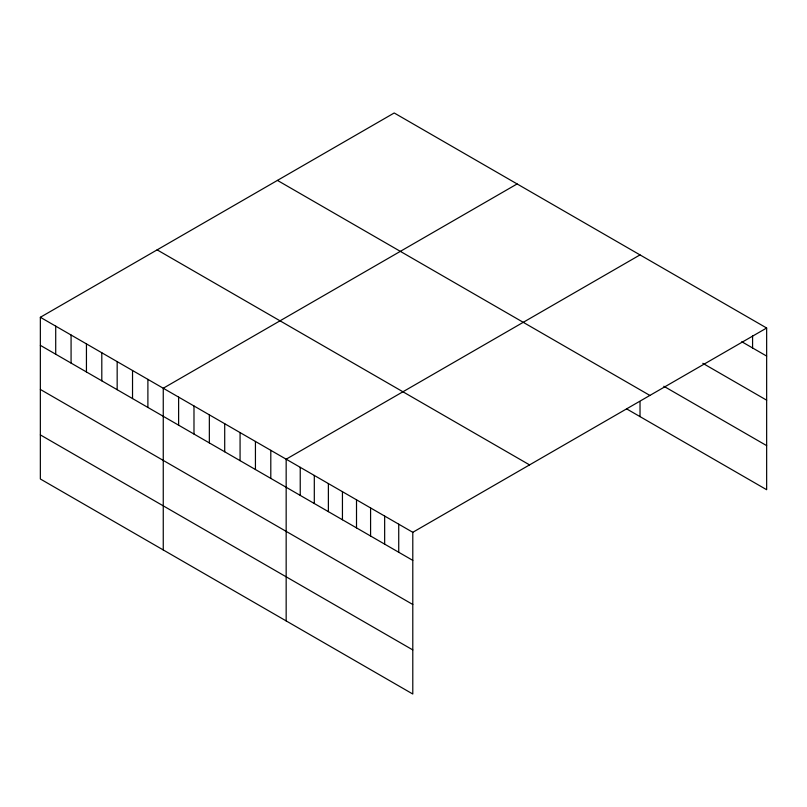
<?xml version="1.0" encoding="UTF-8"?>
<svg xmlns="http://www.w3.org/2000/svg" width="807" height="807" viewBox="0 0 807 807"><rect width="100%" height="100%" fill="white"/><g stroke="black" fill="none" stroke-linecap="round" stroke-linejoin="round"><path stroke-width="1.21" d="M40.35 317.282L412.791 532.307L412.791 694.02L40.35 478.985L40.35 317.282L394.209 112.98L766.65 328.015L766.65 489.718L626.706 408.927M517.116 183.946L163.256 388.238L163.256 549.95M640.022 254.901L286.162 459.193L286.162 620.906M412.791 532.307L766.65 328.015M741.754 341.714L766.65 356.079M702.796 363.311L766.65 400.181M663.828 386.26L766.65 445.625M277.437 180.405L649.877 395.43M157.123 249.857L529.563 464.893M40.35 345.346L412.791 560.381M40.35 389.448L412.791 604.483M40.35 434.892L412.791 649.917M752.578 335.752L752.578 347.958M640.022 401.906L640.022 416.614M398.729 524.187L398.729 552.26M384.657 516.066L384.657 544.13M370.584 507.936L370.584 536.009M356.512 499.815L356.512 527.889M342.44 491.695L342.44 519.758M328.378 483.564L328.378 511.638M314.306 475.444L314.306 503.518M300.234 467.324L300.234 495.397M270.799 450.326L270.799 478.4M255.436 441.459L255.436 469.533M240.072 432.592L240.072 460.656M224.709 423.715L224.709 451.789M209.346 414.848L209.346 442.922M193.983 405.982L193.983 434.045M178.619 397.105L178.619 425.178M147.893 379.371L147.893 407.444M132.53 370.494L132.53 398.567M117.166 361.627L117.166 389.7M101.803 352.76L101.803 380.833M86.44 343.893L86.44 371.956M71.077 335.016L71.077 363.089M55.713 326.149L55.713 354.223"/></g></svg>
